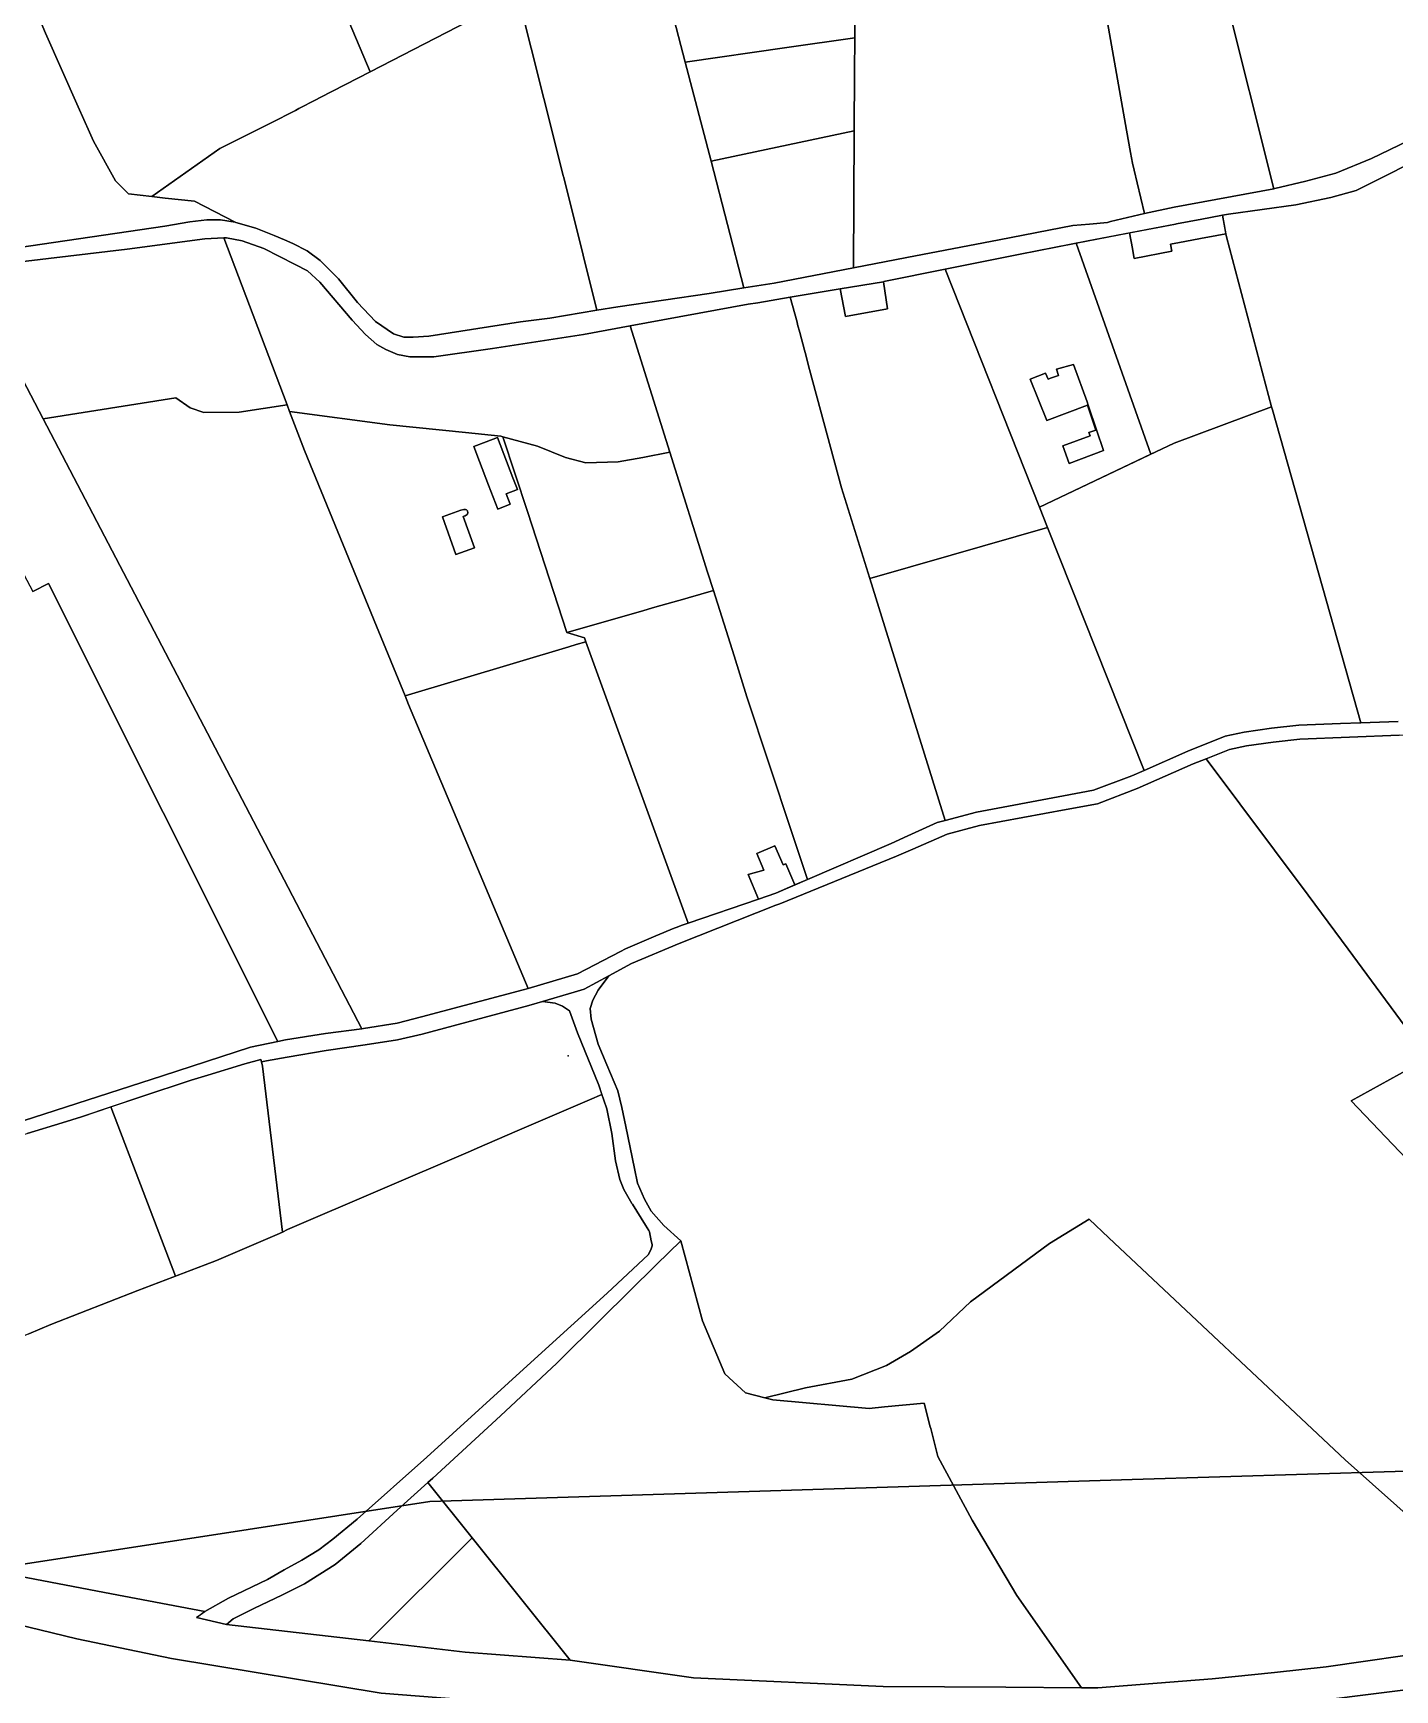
# Model space of a CAD drawing. Header units: metres. Extents: x 3 to 1027712, y 40 to 4430649.
# Drawn here: x 508627.4 to 509018.3, y 4410212.9 to 4410688.2 of the extents above; entities that cross this region are included whole.
import ezdxf

# ---------------------------------------------------------------- set-up
doc = ezdxf.new("R2010")
doc.units = ezdxf.units.M
doc.header["$MEASUREMENT"] = 0
doc.layers.add('A.ES.SDGC.CP.07003.cadastralparcel — CadastralParcel', color=1, linetype='Continuous')
doc.layers.add('Carreteras_5_km', color=2, linetype='Continuous', lineweight=30)
doc.layers.add('Lineas_electricas_5_km', color=1, linetype='Continuous', lineweight=30)
doc.layers.add('Yacimientos_arqueologicos', color=7, linetype='Continuous', true_color=0x160844)

msp = doc.modelspace()

# ---------------------------------------------------------------- linework, layer by layer
at = {"layer": 'A.ES.SDGC.CP.07003.cadastralparcel — CadastralParcel', "color": 7, "linetype": 'Continuous', "flags": 128}
for points in [[(508685.67, 4410768.02), (508660.66, 4410828.99), (508729.27, 4410854.91), (508733.92, 4410856.65), (508747.42, 4410824.96), (508785.33, 4410733.1), (508794.05, 4410712), (508787.71, 4410708.66), (508785.06, 4410707.26), (508776.25, 4410702.63), (508770.49, 4410699.59), (508769.63, 4410699.15), (508766.85, 4410698.07), (508762.17, 4410696.24), (508758.48, 4410694.76), (508724.19, 4410677.1), (508714.95, 4410698.91), (508685.67, 4410768.02)], [(508630.91, 4410688.17), (508583.99, 4410800.34), (508597.5, 4410805.26), (508649.91, 4410824.92), (508660.66, 4410828.99), (508685.67, 4410768.02), (508714.95, 4410698.91), (508724.19, 4410677.1), (508709.79, 4410669.69), (508708.53, 4410669.04), (508703.69, 4410666.54), (508702.7, 4410666.03), (508695.55, 4410662.35), (508694.41, 4410661.76), (508680.96, 4410655.04), (508661.43, 4410641.27), (508654.82, 4410642.06), (508651.04, 4410645.83), (508644.75, 4410657.15), (508643.56, 4410659.81), (508640.35, 4410667), (508630.91, 4410688.17)], [(508983.52, 4410643.56), (508955.46, 4410755.72), (508990.19, 4410762.52), (508991.55, 4410762.79), (508999.29, 4410764.3), (509010.83, 4410766.56), (509013.32, 4410757.42), (509019.59, 4410734.4), (509028.87, 4410700.34), (509035.52, 4410675.94), (509038.65, 4410664.46), (509034.98, 4410662.81), (509022.14, 4410657.31), (509011.55, 4410652.23), (509001.39, 4410648), (508992.78, 4410645.74), (508983.88, 4410643.62), (508983.52, 4410643.56)], [(508941.3, 4410660.33), (508925.45, 4410749.84), (508955.46, 4410755.72), (508983.52, 4410643.56), (508954.98, 4410638.23), (508946.41, 4410636.45), (508944.33, 4410645.21), (508943.44, 4410648.9), (508942.97, 4410650.89), (508942.42, 4410653.92), (508941.3, 4410660.33)], [(508814.61, 4410679.85), (508804.92, 4410717.12), (508811.81, 4410719.24), (508826.05, 4410723.01), (508828.15, 4410723.57), (508844.25, 4410726.21), (508863.46, 4410726.93), (508863.26, 4410686.85), (508843.72, 4410684.04), (508814.61, 4410679.85)], [(508777.55, 4410655.36), (508766.85, 4410698.07), (508769.63, 4410699.15), (508770.49, 4410699.59), (508776.25, 4410702.63), (508785.06, 4410707.26), (508787.71, 4410708.66), (508794.05, 4410712), (508802.44, 4410716.36), (508804.92, 4410717.12), (508814.61, 4410679.85), (508822, 4410651.44), (508831.45, 4410615.09), (508821.47, 4410613.5), (508795.22, 4410609.7), (508789.25, 4410608.7), (508781.34, 4410640.25), (508779.64, 4410647.04), (508779.58, 4410647.24), (508777.55, 4410655.36)], [(508822, 4410651.44), (508814.61, 4410679.85), (508843.72, 4410684.04), (508863.26, 4410686.85), (508863.21, 4410677.04), (508863.12, 4410660.13), (508822, 4410651.44)], [(508831.45, 4410615.09), (508822, 4410651.44), (508863.12, 4410660.13), (508862.92, 4410620.88), (508840.1, 4410616.47), (508831.45, 4410615.09)], [(508969.82, 4410630.64), (508964.56, 4410629.66), (508964.04, 4410629.56), (508956.48, 4410628.1), (508953.92, 4410627.6), (508954.29, 4410625.66), (508943.49, 4410623.56), (508942.97, 4410626.26), (508942.94, 4410626.44), (508942.09, 4410630.86), (508955.28, 4410633.41), (508955.66, 4410633.48), (508962.84, 4410634.81), (508968.37, 4410635.83), (508968.84, 4410635.92), (508969.82, 4410630.64)], [(508630.24, 4410577.57), (508607.69, 4410620.69), (508631.83, 4410623.53), (508654.41, 4410626.21), (508676.72, 4410629.18), (508682.13, 4410629.42), (508700.29, 4410581.59), (508686.5, 4410579.44), (508676.36, 4410579.36), (508672.51, 4410580.64), (508668.33, 4410583.53), (508630.24, 4410577.57)], [(508700.29, 4410581.59), (508682.13, 4410629.42), (508682.93, 4410629.46), (508687.44, 4410628.61), (508693.65, 4410626.35), (508702.65, 4410621.8), (508706.18, 4410619.96), (508709.71, 4410616.72), (508719.03, 4410605.86), (508722.84, 4410601.77), (508726.09, 4410598.81), (508728.63, 4410597.39), (508732.01, 4410595.98), (508735.54, 4410595.28), (508742.46, 4410595.28), (508759.26, 4410597.68), (508785.37, 4410601.77), (508798.79, 4410604.21), (508810.2, 4410567.97), (508802.42, 4410566.47), (508795.35, 4410565.19), (508786.04, 4410564.87), (508780.26, 4410566.47), (508772.23, 4410569.68), (508762.28, 4410572.39), (508761.63, 4410572.57), (508751.53, 4410573.59), (508729.83, 4410575.78), (508701.02, 4410579.67), (508700.29, 4410581.59)], [(508948.29, 4410567.41), (508916.33, 4410552.16), (508889.21, 4410620.44), (508910.72, 4410624.77), (508926.81, 4410627.9), (508948.29, 4410567.41)], [(508929.73, 4410628.46), (508942.09, 4410630.86), (508942.94, 4410626.44), (508942.97, 4410626.26), (508943.49, 4410623.56), (508954.29, 4410625.66), (508953.92, 4410627.6), (508956.48, 4410628.1), (508964.04, 4410629.56), (508964.56, 4410629.66), (508969.82, 4410630.64), (508969.98, 4410629.78), (508982.92, 4410580.99), (508954.92, 4410570.57), (508949.7, 4410568.08), (508948.29, 4410567.41), (508926.81, 4410627.9), (508929.73, 4410628.46)], [(508846.68, 4410605.22), (508844.76, 4410612.41), (508859.04, 4410614.79), (508860.6, 4410606.91), (508872.62, 4410609.06), (508871.48, 4410616.87), (508871.62, 4410616.9), (508889.21, 4410620.44), (508916.33, 4410552.16), (508918.63, 4410546.35), (508890.97, 4410538.42), (508867.55, 4410531.7), (508859.42, 4410557.71), (508850.31, 4410591.7), (508849.01, 4410596.53), (508848.82, 4410597.27), (508847.46, 4410602.32), (508846.86, 4410604.57), (508846.68, 4410605.22)], [(508871.48, 4410616.87), (508872.62, 4410609.06), (508860.6, 4410606.91), (508859.04, 4410614.79), (508871.48, 4410616.87)], [(508589.46, 4410535.89), (508551.81, 4410611.69), (508563.39, 4410613.48), (508580.64, 4410616.62), (508588.61, 4410596.99), (508605.54, 4410568.72), (508606.26, 4410567.51), (508627.29, 4410527.99), (508631.84, 4410530.25), (508697.61, 4410398.89), (508689.76, 4410397.27), (508664.5, 4410389.04), (508624.51, 4410376.16), (508583.13, 4410451.89), (508562.77, 4410489.35), (508560.37, 4410493.77), (508566.19, 4410496.57), (508600.89, 4410513.32), (508589.46, 4410535.89)], [(508810.2, 4410567.97), (508798.79, 4410604.21), (508832.66, 4410610.39), (508835.43, 4410610.85), (508844.76, 4410612.41), (508846.68, 4410605.22), (508846.86, 4410604.57), (508847.46, 4410602.32), (508848.82, 4410597.27), (508849.01, 4410596.53), (508850.31, 4410591.7), (508859.42, 4410557.71), (508867.55, 4410531.7), (508871.87, 4410517.89), (508889.23, 4410462.32), (508886.9, 4410461.7), (508878.46, 4410457.88), (508873.7, 4410455.72), (508849.69, 4410445.38), (508845.12, 4410459.14), (508832.29, 4410497.79), (508828.61, 4410509.5), (508826.89, 4410514.96), (508822.7, 4410528.27), (508821.03, 4410533.57), (508810.2, 4410567.97)], [(508930.28, 4410581.47), (508932.62, 4410574.33), (508934.68, 4410568.44), (508924.82, 4410564.69), (508923.01, 4410569.76), (508930.79, 4410572.67), (508930.48, 4410573.63), (508932.46, 4410574.28), (508930.11, 4410581.41), (508918.37, 4410577.06), (508913.58, 4410588.91), (508918.05, 4410590.63), (508918.73, 4410588.94), (508919.21, 4410589.1), (508919.4, 4410589.17), (508921.77, 4410589.97), (508921.12, 4410591.76), (508926.02, 4410593.14), (508929.98, 4410582.4), (508930.28, 4410581.47)], [(508930.28, 4410581.47), (508929.98, 4410582.4), (508926.02, 4410593.14), (508921.12, 4410591.76), (508921.77, 4410589.97), (508919.4, 4410589.17), (508919.21, 4410589.1), (508918.73, 4410588.94), (508918.05, 4410590.63), (508913.58, 4410588.91), (508918.37, 4410577.06), (508930.11, 4410581.41), (508932.46, 4410574.28), (508930.48, 4410573.63), (508930.79, 4410572.67), (508923.01, 4410569.76), (508924.82, 4410564.69), (508934.68, 4410568.44), (508932.62, 4410574.33), (508930.28, 4410581.47)], [(508630.29, 4410577.48), (508630.24, 4410577.57), (508668.33, 4410583.53), (508672.51, 4410580.64), (508676.36, 4410579.36), (508686.5, 4410579.44), (508700.29, 4410581.59), (508701.02, 4410579.67), (508705.28, 4410568.46), (508725.96, 4410518.01), (508734.16, 4410498.02), (508735.15, 4410495.61), (508748.87, 4410463.11), (508769.55, 4410414.13), (508768.04, 4410413.68), (508738.84, 4410405.94), (508731.92, 4410404.12), (508722.24, 4410402.63), (508721.75, 4410402.57), (508699.43, 4410445.25), (508630.29, 4410577.48)], [(508751.53, 4410573.59), (508761.63, 4410572.57), (508762.28, 4410572.39), (508769.28, 4410550.92), (508780.57, 4410516.26), (508785.71, 4410514.66), (508786.1, 4410513.59), (508783.25, 4410512.75), (508781.18, 4410512.12), (508734.16, 4410498.02), (508725.96, 4410518.01), (508705.28, 4410568.46), (508701.02, 4410579.67), (508729.83, 4410575.78), (508751.53, 4410573.59)], [(508918.63, 4410546.35), (508916.33, 4410552.16), (508949.7, 4410568.08), (508954.92, 4410570.57), (508982.92, 4410580.99), (508983.16, 4410580.11), (509008.56, 4410490.3), (509002.67, 4410490.08), (508990.69, 4410489.61), (508982.85, 4410488.76), (508974.99, 4410487.64), (508969.63, 4410486.46), (508958.9, 4410482.22), (508946.3, 4410476.67), (508918.63, 4410546.35)], [(508757.46, 4410570.93), (508760.7, 4410572.17), (508765.13, 4410560.59), (508766.42, 4410557.23), (508763.18, 4410555.99), (508764.32, 4410553), (508760.77, 4410551.64), (508758.16, 4410558.46), (508755.55, 4410565.28), (508753.91, 4410569.57), (508757.46, 4410570.93)], [(508757.46, 4410570.93), (508753.91, 4410569.57), (508755.55, 4410565.28), (508758.16, 4410558.46), (508760.77, 4410551.64), (508764.32, 4410553), (508763.18, 4410555.99), (508766.42, 4410557.23), (508765.13, 4410560.59), (508760.7, 4410572.17), (508757.46, 4410570.93)], [(508762.28, 4410572.39), (508772.23, 4410569.68), (508780.26, 4410566.47), (508786.04, 4410564.87), (508795.35, 4410565.19), (508802.42, 4410566.47), (508810.2, 4410567.97), (508821.03, 4410533.57), (508822.7, 4410528.27), (508815.47, 4410526.21), (508814.44, 4410525.93), (508805.86, 4410523.47), (508801.73, 4410522.29), (508780.57, 4410516.26), (508769.28, 4410550.92), (508762.28, 4410572.39)], [(508748.78, 4410538.56), (508744.88, 4410549.38), (508750.18, 4410551.29), (508751.05, 4410551.53), (508751.47, 4410551.56), (508751.85, 4410551.38), (508752.07, 4410551.14), (508752.11, 4410551.05), (508752.19, 4410550.62), (508752.07, 4410550.2), (508751.97, 4410550.06), (508751.42, 4410549.73), (508750.88, 4410549.53), (508754.14, 4410540.49), (508748.78, 4410538.56)], [(508748.78, 4410538.56), (508754.14, 4410540.49), (508750.88, 4410549.53), (508751.42, 4410549.73), (508751.97, 4410550.06), (508752.07, 4410550.2), (508752.19, 4410550.62), (508752.11, 4410551.05), (508752.07, 4410551.14), (508751.85, 4410551.38), (508751.47, 4410551.56), (508751.05, 4410551.53), (508750.18, 4410551.29), (508744.88, 4410549.38), (508748.78, 4410538.56)], [(508871.87, 4410517.89), (508867.55, 4410531.7), (508890.97, 4410538.42), (508918.63, 4410546.35), (508946.3, 4410476.67), (508942.83, 4410475.14), (508931.82, 4410470.96), (508923.18, 4410469.39), (508898.21, 4410464.73), (508889.23, 4410462.32), (508871.87, 4410517.89)], [(508845.12, 4410459.14), (508849.69, 4410445.38), (508846.06, 4410443.82), (508843.47, 4410449.85), (508842.73, 4410449.53), (508840.35, 4410455.07), (508835.18, 4410452.85), (508837.13, 4410448.08), (508832.69, 4410446.78), (508835.61, 4410439.75), (508815.48, 4410432.82), (508786.1, 4410513.59), (508785.71, 4410514.66), (508780.57, 4410516.26), (508801.73, 4410522.29), (508805.86, 4410523.47), (508814.44, 4410525.93), (508815.47, 4410526.21), (508822.7, 4410528.27), (508826.89, 4410514.96), (508828.61, 4410509.5), (508832.29, 4410497.79), (508845.12, 4410459.14)], [(508735.15, 4410495.61), (508734.16, 4410498.02), (508781.18, 4410512.12), (508783.25, 4410512.75), (508786.1, 4410513.59), (508815.48, 4410432.82), (508813.74, 4410432.22), (508811.98, 4410431.62), (508811.46, 4410431.44), (508806.13, 4410429.17), (508797.45, 4410425.48), (508795.98, 4410424.71), (508783.68, 4410418.3), (508769.55, 4410414.13), (508748.87, 4410463.11), (508735.15, 4410495.61)], [(508993.45, 4410440.89), (508964.12, 4410479.98), (508970.8, 4410482.62), (508975.71, 4410483.71), (508983.34, 4410484.79), (508990.98, 4410485.62), (509019.51, 4410486.74), (509020.97, 4410486.86), (509041.32, 4410488.64), (509051.14, 4410489.45), (509055.22, 4410490), (509058.76, 4410491.09), (509061.76, 4410492.72), (509065.07, 4410494.83), (509093.77, 4410440.19), (509096.08, 4410435.79), (509101.23, 4410425.97), (509118.83, 4410393.12), (509044.43, 4410340.06), (509021.67, 4410365.23), (509005.73, 4410381.82), (509027.98, 4410394.1), (509004.91, 4410425.37), (508993.45, 4410440.89)], [(508846.06, 4410443.82), (508840.56, 4410441.46), (508835.61, 4410439.75), (508832.69, 4410446.78), (508837.13, 4410448.08), (508835.18, 4410452.85), (508840.35, 4410455.07), (508842.73, 4410449.53), (508843.47, 4410449.85), (508846.06, 4410443.82)], [(508682.91, 4410231.64), (508674.33, 4410233.62), (508676.69, 4410235.39), (508683.48, 4410239.15), (508694.67, 4410244.56), (508699.43, 4410247.3), (508704.49, 4410250.04), (508709.4, 4410253.08), (508713.44, 4410256.11), (508720.38, 4410261.88), (508740.45, 4410279.63), (508771.29, 4410307.74), (508792.23, 4410326.64), (508804, 4410337.74), (508804.82, 4410339.44), (508805.06, 4410340.24), (508805.08, 4410340.61), (508804.85, 4410341.69), (508804.32, 4410344.31), (508804.14, 4410344.69), (508803.21, 4410346.21), (508799.46, 4410352.19), (508799.31, 4410352.41), (508797, 4410356.46), (508795.85, 4410359.34), (508794.55, 4410364.68), (508793.53, 4410372.48), (508792.09, 4410379.55), (508791.22, 4410382.1), (508789.78, 4410386.33), (508783.71, 4410401.34), (508781.4, 4410407.69), (508779.38, 4410408.99), (508777.21, 4410409.85), (508773.65, 4410410.41), (508782.68, 4410413.06), (508785.54, 4410413.89), (508792.69, 4410417.75), (508789.62, 4410413.66), (508788.03, 4410410.77), (508787.31, 4410408.32), (508787.6, 4410405.29), (508789.63, 4410398.16), (508792.08, 4410392.24), (508795.26, 4410384.74), (508796.42, 4410379.97), (508797.57, 4410374.49), (508800.03, 4410362.44), (508800.9, 4410358.25), (508802.92, 4410353.63), (508804.8, 4410350.17), (508808.41, 4410346.13), (508813.32, 4410341.66), (508806.39, 4410334.87), (508790.6, 4410319.35), (508777.75, 4410306.65), (508761.57, 4410291.49), (508742.13, 4410273.64), (508740.67, 4410272.33), (508731.87, 4410264.4), (508721.47, 4410254.88), (508714.1, 4410248.82), (508705.29, 4410243.33), (508698.94, 4410240.16), (508690.71, 4410236.26), (508684.78, 4410233.23), (508682.91, 4410231.64)], [(508694.43, 4410393.33), (508700.32, 4410394.42), (508711.5, 4410396.33), (508722.68, 4410397.96), (508731.95, 4410399.32), (508739.04, 4410400.96), (508769.73, 4410409.26), (508773.65, 4410410.41), (508777.21, 4410409.85), (508779.38, 4410408.99), (508781.4, 4410407.69), (508783.71, 4410401.34), (508789.78, 4410386.33), (508790.67, 4410383.72), (508787.07, 4410382.17), (508766.39, 4410373.25), (508754.88, 4410368.29), (508752.94, 4410367.46), (508700.45, 4410344.96), (508699.02, 4410344.2), (508693.25, 4410391.79), (508693, 4410393.06), (508694.43, 4410393.33)], [(508668.28, 4410331.59), (508649.7, 4410380.15), (508658.35, 4410383.05), (508672.78, 4410387.79), (508677.54, 4410389.26), (508688.17, 4410392.44), (508692.78, 4410393.72), (508693, 4410393.06), (508693.25, 4410391.79), (508699.02, 4410344.2), (508697.42, 4410343.51), (508680.07, 4410336.03), (508668.28, 4410331.59)], [(508668.28, 4410331.59), (508657.42, 4410327.5), (508632.47, 4410317.74), (508626.16, 4410315), (508624.55, 4410314.34), (508604.57, 4410366.57), (508616.84, 4410370.04), (508625.67, 4410372.52), (508635.78, 4410375.55), (508641.28, 4410377.32), (508649.7, 4410380.15), (508668.28, 4410331.59)], [(508781.53, 4410221.39), (508753.39, 4410256.46), (508740.67, 4410272.33), (508742.13, 4410273.64), (508761.57, 4410291.49), (508777.75, 4410306.65), (508790.6, 4410319.35), (508806.39, 4410334.87), (508813.32, 4410341.66), (508819.53, 4410318.78), (508825.94, 4410303.5), (508831.86, 4410298.08), (508837.44, 4410296.69), (508839.76, 4410296.11), (508867.38, 4410293.64), (508871.84, 4410294.06), (508883.17, 4410295.12), (508884.93, 4410288.31), (508885.05, 4410287.83), (508887.12, 4410279.84), (508896.98, 4410261.6), (508909.8, 4410239.91), (508928.36, 4410213.43), (508906.58, 4410213.66), (508871.45, 4410213.8), (508816.92, 4410216.3), (508781.53, 4410221.39)], [(508723.78, 4410226.96), (508682.91, 4410231.64), (508684.78, 4410233.23), (508690.71, 4410236.26), (508698.94, 4410240.16), (508705.29, 4410243.33), (508714.1, 4410248.82), (508721.47, 4410254.88), (508731.87, 4410264.4), (508740.67, 4410272.33), (508753.39, 4410256.46), (508723.78, 4410226.96)], [(508781.53, 4410221.39), (508751.45, 4410223.66), (508723.78, 4410226.96), (508753.39, 4410256.46), (508781.53, 4410221.39)]]:
    msp.add_lwpolyline(points, close=True, dxfattribs=at)
for points in [[(508583.99, 4410800.34), (508630.91, 4410688.17), (508640.35, 4410667), (508643.56, 4410659.81), (508644.75, 4410657.15), (508651.04, 4410645.83), (508654.82, 4410642.06), (508661.43, 4410641.27), (508665.3, 4410640.8), (508673.69, 4410639.97), (508685.42, 4410633.93), (508681.18, 4410634.64), (508677.23, 4410634.64), (508672.43, 4410634.07), (508665.23, 4410632.8), (508622.78, 4410626.61)], [(508925.45, 4410749.84), (508941.3, 4410660.33), (508942.42, 4410653.92), (508942.97, 4410650.89), (508943.44, 4410648.9), (508944.33, 4410645.21), (508946.41, 4410636.45), (508936.68, 4410634.13), (508935.78, 4410633.85), (508930.63, 4410633.41), (508925.9, 4410633.01), (508904.73, 4410628.92), (508878.19, 4410623.84), (508862.92, 4410620.88), (508863.12, 4410660.13), (508863.21, 4410677.04), (508863.26, 4410686.85), (508863.46, 4410726.93)], [(508766.85, 4410698.07), (508777.55, 4410655.36), (508779.58, 4410647.24), (508779.64, 4410647.04), (508781.34, 4410640.25), (508789.25, 4410608.7), (508775.74, 4410606.45), (508767.27, 4410605.32), (508741.03, 4410601.21), (508736.51, 4410600.93), (508733.83, 4410600.93), (508730.87, 4410601.91), (508725.64, 4410605.44), (508720.56, 4410610.94), (508715.06, 4410617.71), (508709.84, 4410622.93), (508706.02, 4410625.75), (508701.93, 4410627.87), (508699.56, 4410628.86), (508696.57, 4410630.12), (508691.34, 4410632.24), (508685.61, 4410633.87), (508685.42, 4410633.93), (508673.69, 4410639.97), (508665.3, 4410640.8), (508665.3, 4410640.8), (508661.43, 4410641.27), (508680.96, 4410655.04), (508694.41, 4410661.76), (508695.55, 4410662.35), (508702.7, 4410666.03), (508703.69, 4410666.54), (508708.53, 4410669.04), (508709.79, 4410669.69), (508724.19, 4410677.1), (508758.48, 4410694.76)], [(509045.29, 4410662.81), (509018.09, 4410648.5), (509007.22, 4410643), (508999.88, 4410641.02), (508989.86, 4410638.91), (508970.52, 4410636.23), (508968.84, 4410635.92), (508968.37, 4410635.83), (508962.84, 4410634.81), (508955.66, 4410633.48), (508955.28, 4410633.41), (508929.73, 4410628.46), (508910.72, 4410624.77), (508889.21, 4410620.44), (508871.62, 4410616.9), (508871.48, 4410616.87), (508859.04, 4410614.79), (508844.76, 4410612.41), (508835.43, 4410610.85), (508832.66, 4410610.39), (508798.79, 4410604.21), (508785.37, 4410601.77), (508759.26, 4410597.68), (508742.46, 4410595.28), (508735.54, 4410595.28), (508732.01, 4410595.98), (508728.63, 4410597.39), (508726.09, 4410598.81), (508722.84, 4410601.77), (508719.03, 4410605.86), (508709.71, 4410616.72), (508706.18, 4410619.96), (508702.65, 4410621.8), (508693.65, 4410626.35), (508687.44, 4410628.61), (508682.93, 4410629.46), (508682.13, 4410629.42), (508676.72, 4410629.18), (508654.41, 4410626.21), (508631.83, 4410623.53), (508607.69, 4410620.69)], [(509019.25, 4410490.72), (509008.56, 4410490.3), (508983.16, 4410580.11), (508982.92, 4410580.99), (508969.98, 4410629.78), (508969.98, 4410629.78), (508968.84, 4410635.92), (508970.52, 4410636.23), (508989.86, 4410638.91), (508999.88, 4410641.02), (509007.22, 4410643), (509018.09, 4410648.5), (509045.29, 4410662.81)], [(508622.78, 4410626.61), (508665.23, 4410632.8), (508672.43, 4410634.07), (508677.23, 4410634.64), (508681.18, 4410634.64), (508685.42, 4410633.93), (508685.61, 4410633.87), (508691.34, 4410632.24), (508696.57, 4410630.12), (508699.56, 4410628.86), (508701.93, 4410627.87), (508706.02, 4410625.75), (508709.84, 4410622.93), (508715.06, 4410617.71), (508720.56, 4410610.94), (508725.64, 4410605.44), (508730.87, 4410601.91), (508733.83, 4410600.93), (508736.51, 4410600.93), (508741.03, 4410601.21), (508767.27, 4410605.32), (508775.74, 4410606.45), (508789.25, 4410608.7), (508795.22, 4410609.7), (508821.47, 4410613.5), (508831.45, 4410615.09), (508840.1, 4410616.47), (508862.92, 4410620.88), (508878.19, 4410623.84), (508904.73, 4410628.92), (508925.9, 4410633.01), (508930.63, 4410633.41), (508935.78, 4410633.85), (508936.68, 4410634.13), (508946.41, 4410636.45), (508954.98, 4410638.23), (508983.52, 4410643.56), (508983.88, 4410643.62), (508992.78, 4410645.74), (509001.39, 4410648), (509011.55, 4410652.23), (509022.14, 4410657.31)], [(508607.69, 4410620.69), (508630.24, 4410577.57), (508630.29, 4410577.48), (508699.43, 4410445.25), (508721.75, 4410402.57), (508711.36, 4410401.15), (508699.89, 4410399.36), (508697.61, 4410398.89), (508631.84, 4410530.25), (508627.29, 4410527.99)], [(508624.51, 4410376.16), (508664.5, 4410389.04), (508689.76, 4410397.27), (508697.61, 4410398.89), (508699.89, 4410399.36), (508711.36, 4410401.15), (508721.75, 4410402.57), (508722.24, 4410402.63), (508731.92, 4410404.12), (508738.84, 4410405.94), (508768.04, 4410413.68), (508769.55, 4410414.13), (508783.68, 4410418.3), (508795.98, 4410424.71), (508797.45, 4410425.48), (508806.13, 4410429.17), (508811.46, 4410431.44), (508811.98, 4410431.62), (508813.74, 4410432.22), (508815.48, 4410432.82), (508835.61, 4410439.75), (508840.56, 4410441.46), (508849.69, 4410445.38), (508873.7, 4410455.72), (508878.46, 4410457.88), (508886.9, 4410461.7), (508889.23, 4410462.32), (508898.21, 4410464.73), (508923.18, 4410469.39), (508931.82, 4410470.96), (508942.83, 4410475.14), (508946.3, 4410476.67), (508958.9, 4410482.22), (508969.63, 4410486.46), (508974.99, 4410487.64), (508982.85, 4410488.76), (508990.69, 4410489.61), (509002.67, 4410490.08), (509008.56, 4410490.3), (509019.25, 4410490.72)], [(509019.51, 4410486.74), (508990.98, 4410485.62), (508983.34, 4410484.79), (508975.71, 4410483.71), (508970.8, 4410482.62), (508964.12, 4410479.98), (508960.44, 4410478.53), (508944.35, 4410471.45), (508932.9, 4410467.09), (508923.9, 4410465.45), (508899.09, 4410460.82), (508889.82, 4410458.37), (508879.91, 4410454.06), (508875.25, 4410452.04), (508841.71, 4410438.41), (508840.59, 4410437.97), (508812.81, 4410426.97), (508799.17, 4410421.25), (508792.69, 4410417.75), (508785.54, 4410413.89), (508782.68, 4410413.06), (508773.65, 4410410.41), (508769.73, 4410409.26), (508739.04, 4410400.96), (508731.95, 4410399.32), (508722.68, 4410397.96), (508711.5, 4410396.33), (508700.32, 4410394.42), (508694.43, 4410393.33), (508693, 4410393.06), (508692.78, 4410393.72), (508688.17, 4410392.44), (508677.54, 4410389.26), (508672.78, 4410387.79), (508658.35, 4410383.05), (508641.28, 4410377.32), (508635.78, 4410375.55), (508625.67, 4410372.52)], [(509026.69, 4410258.67), (509004.03, 4410278.86), (508936.16, 4410342.58), (508930.53, 4410347.87), (508919.18, 4410340.96), (508896.49, 4410324.2), (508887.61, 4410315.83), (508879.22, 4410309.91), (508872.32, 4410305.97), (508862.45, 4410302.02), (508849.13, 4410299.56), (508837.44, 4410296.69), (508831.86, 4410298.08), (508825.94, 4410303.5), (508819.53, 4410318.78), (508813.32, 4410341.66), (508808.41, 4410346.13), (508808.41, 4410346.13), (508804.8, 4410350.17), (508802.92, 4410353.63), (508800.9, 4410358.25), (508800.03, 4410362.44), (508797.57, 4410374.49), (508796.42, 4410379.97), (508795.26, 4410384.74), (508792.08, 4410392.24), (508789.63, 4410398.16), (508787.6, 4410405.29), (508787.31, 4410408.32), (508788.03, 4410410.77), (508789.62, 4410413.66), (508792.69, 4410417.75), (508799.17, 4410421.25), (508812.81, 4410426.97), (508840.59, 4410437.97), (508841.71, 4410438.41), (508875.25, 4410452.04), (508879.91, 4410454.06), (508889.82, 4410458.37), (508899.09, 4410460.82), (508923.9, 4410465.45), (508932.9, 4410467.09), (508944.35, 4410471.45), (508960.44, 4410478.53), (508964.12, 4410479.98), (508993.45, 4410440.89), (509004.91, 4410425.37), (509027.98, 4410394.1), (509005.73, 4410381.82), (509021.67, 4410365.23)], [(508626.16, 4410315), (508632.47, 4410317.74), (508657.42, 4410327.5), (508680.07, 4410336.03), (508697.42, 4410343.51), (508699.02, 4410344.2), (508700.45, 4410344.96), (508752.94, 4410367.46), (508754.88, 4410368.29), (508766.39, 4410373.25), (508787.07, 4410382.17), (508790.67, 4410383.72), (508791.22, 4410382.1), (508792.09, 4410379.55), (508793.53, 4410372.48), (508794.55, 4410364.68), (508795.85, 4410359.34), (508797, 4410356.46), (508799.31, 4410352.41), (508799.46, 4410352.19), (508803.21, 4410346.21), (508804.14, 4410344.69), (508804.32, 4410344.31), (508804.85, 4410341.69), (508805.08, 4410340.61), (508805.06, 4410340.24), (508804.82, 4410339.44), (508804, 4410337.74), (508792.23, 4410326.64), (508771.29, 4410307.74), (508740.45, 4410279.63), (508720.38, 4410261.88), (508713.44, 4410256.11), (508709.4, 4410253.08), (508704.49, 4410250.04), (508699.43, 4410247.3), (508694.67, 4410244.56), (508683.48, 4410239.15), (508676.69, 4410235.39), (508676.66, 4410235.37), (508676.66, 4410235.37), (508649.9, 4410240.4), (508621.4, 4410245.89)], [(509031.82, 4410224.24), (508998.62, 4410219.46), (508983.79, 4410217.9), (508965.83, 4410216.01), (508933, 4410213.43), (508928.36, 4410213.43), (508928.36, 4410213.43), (508909.8, 4410239.91), (508896.98, 4410261.6), (508887.12, 4410279.84), (508885.05, 4410287.83), (508884.93, 4410288.31), (508883.17, 4410295.12), (508871.84, 4410294.06), (508867.38, 4410293.64), (508839.76, 4410296.11), (508837.44, 4410296.69), (508849.13, 4410299.56), (508862.45, 4410302.02), (508872.32, 4410305.97), (508879.22, 4410309.91), (508887.61, 4410315.83), (508896.49, 4410324.2), (508919.18, 4410340.96), (508930.53, 4410347.87), (508936.16, 4410342.58), (509004.03, 4410278.86), (509026.69, 4410258.67)], [(508621.4, 4410245.89), (508649.9, 4410240.4), (508676.66, 4410235.37), (508675.02, 4410234.14), (508674.33, 4410233.62), (508682.91, 4410231.64), (508723.78, 4410226.96), (508751.45, 4410223.66), (508781.53, 4410221.39), (508816.92, 4410216.3), (508871.45, 4410213.8), (508906.58, 4410213.66), (508928.36, 4410213.43), (508933, 4410213.43), (508965.83, 4410216.01), (508983.79, 4410217.9), (508998.62, 4410219.46), (509031.82, 4410224.24)]]:
    msp.add_lwpolyline(points, dxfattribs=at)
at = {"layer": 'Carreteras_5_km'}
msp.add_line((508639.92, 4410227.48, 8.91), (508667.09, 4410221.88, 8.38), dxfattribs=at)
for points in [[(508433.28, 4410288.99, 13.31), (508467.79, 4410275.81, 12.53), (508545.83, 4410250.38, 10.88), (508639.92, 4410227.48, 8.91)], [(508667.09, 4410221.88, 8.38), (508727.35, 4410211.93, 7.18), (508806.81, 4410205.71, 5.67), (508889.71, 4410203.76, 4.41), (508925.38, 4410204.65, 3.95), (508934.81, 4410205.31, 3.8), (508994.69, 4410209.51, 3.16), (509057.87, 4410217.52, 2.57), (509168.53, 4410240.27, 1.09), (509171.09, 4410240.87, 1.22)]]:
    msp.add_polyline3d(points, dxfattribs=at)
at = {"layer": 'Lineas_electricas_5_km'}
msp.add_polyline3d([(506467.07, 4412216.71, 3.32), (506525.12, 4412096.7, 3.4), (506665.5, 4411804.3, 3.9), (506808.6, 4411507.7, 9.8), (506925.7, 4411263.59, 3.8), (507018.3, 4411078.65, 6), (507222.71, 4410673.34, 22), (507266.71, 4410636.44, 30.5), (507295.64, 4410520.4, 41.8), (507617.93, 4410260.17, 35.4), (507879.84, 4410170.97, 45.3), (508172.47, 4410196, 28), (508427.02, 4410218.51, 17.3), (508741.31, 4410266.9, 5.1), (508942.85, 4410273.21, 4.9), (509144.17, 4410279.31, 1.4), (509415.13, 4410266.48, 1.3), (509682.3, 4410325.17, 0.7), (509900.53, 4410346.14, 0.6), (510126.45, 4410366.23, 0.2), (510359.23, 4410385.44, 1), (510398.18, 4410388.73, 1)], dxfattribs=at)
at = {"layer": 'Yacimientos_arqueologicos'}
msp.add_point((508780.99, 4410394.74, 26.9), dxfattribs=at)

doc.saveas('drawing.dxf')
